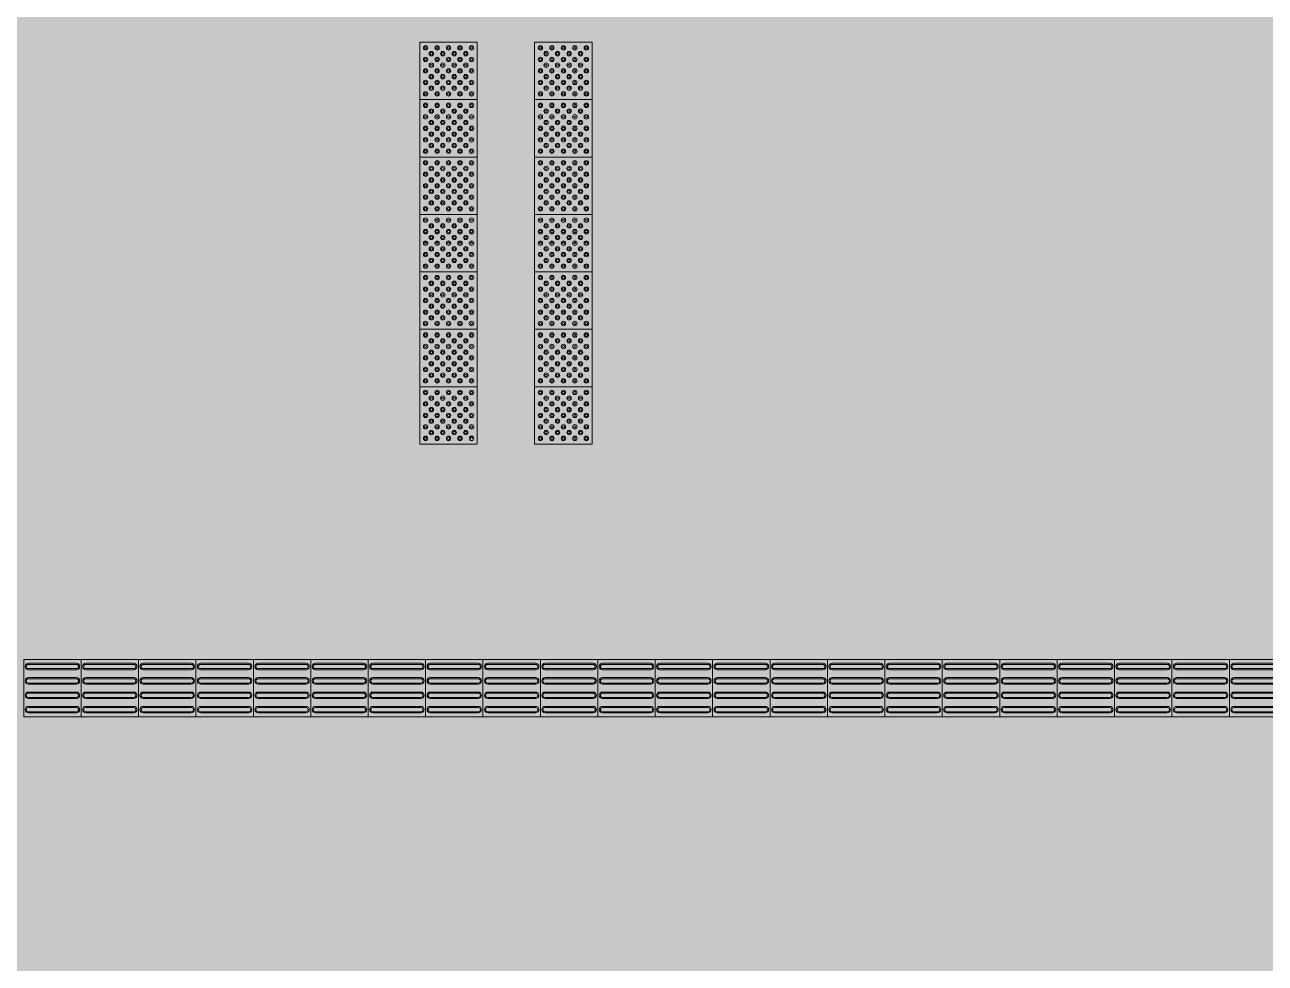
# Model space of a CAD drawing. Header units: millimetres. Extents: x -57519 to 497916, y -349472 to 446842.
# Drawn here: x 398136 to 404617, y 31845 to 36748 of the extents above; entities that cross this region are included whole.
import ezdxf

# ---------------------------------------------------------------- set-up
doc = ezdxf.new("R2010")
doc.units = ezdxf.units.MM
doc.layers.add('A-DETL-GENF', color=92, linetype='Continuous', lineweight=5)
doc.layers.add('A-GENM', color=13, linetype='Continuous', lineweight=5)

# ---------------------------------------------------------------- blocks, each defined once
blk = doc.blocks.new('DLN_Tactile - Directional Tiles-3867766-G_F SINGLE OCCUPANCY DIAGRAM')
at = {"layer": 'A-GENM'}
for p, q in [((150, 150), (-150, 150)), ((-150, 150), (-150, -150)), ((150, -150), (150, 150)), ((-129.5, 125.5), (-129.5, -125.5)), ((-123.5, -125.5), (-123.5, 125.5)), ((-101.5, 125.5), (-101.5, -125.5)), ((-95.5, -125.5), (-95.5, 125.5)), ((-54.5, 125.5), (-54.5, -125.5)), ((-48.5, -125.5), (-48.5, 125.5)), ((-26.5, 125.5), (-26.5, -125.5)), ((-20.5, -125.5), (-20.5, 125.5)), ((20.5, 125.5), (20.5, -125.5)), ((26.5, -125.5), (26.5, 125.5)), ((48.5, 125.5), (48.5, -125.5)), ((54.5, -125.5), (54.5, 125.5)), ((95.5, 125.5), (95.5, -125.5)), ((101.5, -125.5), (101.5, 125.5)), ((123.5, 125.5), (123.5, -125.5)), ((129.5, -125.5), (129.5, 125.5)), ((-150, -150), (150, -150))]:
    blk.add_line(p, q, dxfattribs=at)
for centre, radius, start, end in [((-112.5, 125.5), 17, 360, 180), ((-112.5, 125.5), 11, 360, 180), ((-37.5, 125.5), 17, 360, 180), ((-37.5, 125.5), 11, 360, 180), ((37.5, 125.5), 17, 360, 180), ((37.5, 125.5), 11, 360, 180), ((112.5, 125.5), 17, 360, 180), ((112.5, 125.5), 11, 360, 180), ((-112.5, -125.5), 17, 180, 360), ((-112.5, -125.5), 11, 180, 360), ((-37.5, -125.5), 17, 180, 360), ((-37.5, -125.5), 11, 180, 360), ((37.5, -125.5), 17, 180, 360), ((37.5, -125.5), 11, 180, 360), ((112.5, -125.5), 17, 180, 360), ((112.5, -125.5), 11, 180, 360)]:
    blk.add_arc(centre, radius, start, end, dxfattribs=at)
blk = doc.blocks.new('DLN_Tactile - Directional Tiles-V813-G_F SINGLE OCCUPANCY DIAGRAM')
at = {"layer": 'A-GENM'}
for p, q in [((150, 150), (-150, 150)), ((-150, 150), (-150, -150)), ((150, -150), (150, 150)), ((-129.5, 125.5), (-129.5, -125.5)), ((-123.5, -125.5), (-123.5, 125.5)), ((-101.5, 125.5), (-101.5, -125.5)), ((-95.5, -125.5), (-95.5, 125.5)), ((-54.5, 125.5), (-54.5, -125.5)), ((-48.5, -125.5), (-48.5, 125.5)), ((-26.5, 125.5), (-26.5, -125.5)), ((-20.5, -125.5), (-20.5, 125.5)), ((20.5, 125.5), (20.5, -125.5)), ((26.5, -125.5), (26.5, 125.5)), ((48.5, 125.5), (48.5, -125.5)), ((54.5, -125.5), (54.5, 125)), ((95.5, 125.5), (95.5, -125.5)), ((101.5, -125.5), (101.5, 125.5)), ((123.5, 125.5), (123.5, -125.5)), ((129.5, -125.5), (129.5, 125.5)), ((-150, -150), (150, -150))]:
    blk.add_line(p, q, dxfattribs=at)
for centre, radius, start, end in [((-112.5, 125.5), 17, 360, 180), ((-112.5, 125.5), 11, 360, 180), ((-37.5, 125.5), 17, 360, 180), ((-37.5, 125.5), 11, 360, 180), ((37.5, 125.5), 17, 360, 180), ((37.5, 125.5), 11, 360, 180), ((112.5, 125.5), 17, 360, 180), ((112.5, 125.5), 11, 360, 180), ((-112.5, -125.5), 17, 180, 360), ((-112.5, -125.5), 11, 180, 360), ((-37.5, -125.5), 17, 180, 360), ((-37.5, -125.5), 11, 180, 360), ((37.5, -125.5), 17, 180, 360), ((37.5, -125.5), 11, 180, 360), ((112.5, -125.5), 17, 180, 360), ((112.5, -125.5), 11, 180, 360)]:
    blk.add_arc(centre, radius, start, end, dxfattribs=at)
blk = doc.blocks.new('DLN_Tactile - Positional Tiles-V802-G_F SINGLE OCCUPANCY DIAGRAM')
at = {"layer": 'A-GENM'}
for p, q in [((150, 150), (-150, 150)), ((-150, 150), (-150, -150)), ((150, -150), (150, 150)), ((-150, -150), (150, -150))]:
    blk.add_line(p, q, dxfattribs=at)
for centre, radius in [((-120, 120), 11.5), ((-60, 120), 11.5), ((0, 120), 11.5), ((60, 120), 11.5), ((120, 120), 11.5), ((-120, 60), 11.5), ((-120, 120), 6), ((-120, 60), 6), ((-90, 90), 11.5), ((-90, 90), 6), ((-60, 60), 11.5), ((-60, 120), 6), ((-60, 60), 6), ((-30, 90), 11.5), ((-30, 90), 6), ((0, 60), 11.5), ((0, 120), 6), ((0, 60), 6), ((30, 90), 11.5), ((30, 90), 6), ((60, 60), 11.5), ((60, 120), 6), ((60, 60), 6), ((90, 90), 11.5), ((90, 90), 6), ((120, 60), 11.5), ((120, 120), 6), ((120, 60), 6), ((-120, 0), 11.5), ((-120, 0), 6), ((-90, 30), 11.5), ((-90, 30), 6), ((-60, 0), 11.5), ((-60, 0), 6), ((-30, 30), 11.5), ((-30, 30), 6), ((0, 0), 11.5), ((0, 0), 6), ((30, 30), 11.5), ((30, 30), 6), ((60, 0), 11.5), ((60, 0), 6), ((90, 30), 11.5), ((90, 30), 6), ((120, 0), 11.5), ((120, 0), 6), ((-120, -60), 11.5), ((-120, -60), 6), ((-90, -30), 11.5), ((-90, -30), 6), ((-60, -60), 11.5), ((-60, -60), 6), ((-30, -30), 11.5), ((-30, -30), 6), ((0, -60), 11.5), ((0, -60), 6), ((30, -30), 11.5), ((30, -30), 6), ((60, -60), 11.5), ((60, -60), 6), ((90, -30), 11.5), ((90, -30), 6), ((120, -60), 11.5), ((120, -60), 6), ((-120, -120), 11.5), ((-120, -120), 6), ((-90, -90), 11.5), ((-90, -90), 6), ((-60, -120), 11.5), ((-60, -120), 6), ((-30, -90), 11.5), ((-30, -90), 6), ((0, -120), 11.5), ((0, -120), 6), ((30, -90), 11.5), ((30, -90), 6), ((60, -120), 11.5), ((60, -120), 6), ((90, -90), 11.5), ((90, -90), 6), ((120, -120), 11.5), ((120, -120), 6)]:
    blk.add_circle(centre, radius, dxfattribs=at)
blk = doc.blocks.new('DLN_Tactile - Positional Tiles-V852-G_F SINGLE OCCUPANCY DIAGRAM')
at = {"layer": 'A-GENM'}
for p, q in [((150, 150), (-150, 150)), ((-150, 150), (-150, -150)), ((150, -150), (150, 150)), ((-150, -150), (150, -150))]:
    blk.add_line(p, q, dxfattribs=at)
for centre, radius in [((-120, 120), 11.5), ((-60, 120), 11.5), ((0, 120), 11.5), ((60, 120), 11.5), ((120, 120), 11.5), ((-120, 60), 11.5), ((-120, 120), 6), ((-120, 60), 6), ((-90, 90), 11.5), ((-90, 90), 6), ((-60, 60), 11.5), ((-60, 120), 6), ((-60, 60), 6), ((-30, 90), 11.5), ((-30, 90), 6), ((0, 60), 11.5), ((0, 120), 6), ((0, 60), 6), ((30, 90), 11.5), ((30, 90), 6), ((60, 60), 11.5), ((60, 120), 6), ((60, 60), 6), ((90, 90), 11.5), ((90, 90), 6), ((120, 60), 11.5), ((120, 120), 6), ((120, 60), 6), ((-120, 0), 11.5), ((-120, 0), 6), ((-90, 30), 11.5), ((-90, 30), 6), ((-60, 0), 11.5), ((-60, 0), 6), ((-30, 30), 11.5), ((-30, 30), 6), ((0, 0), 11.5), ((0, 0), 6), ((30, 30), 11.5), ((30, 30), 6), ((60, 0), 11.5), ((60, 0), 6), ((90, 30), 11.5), ((90, 30), 6), ((120, 0), 11.5), ((120, 0), 6), ((-120, -60), 11.5), ((-120, -60), 6), ((-90, -30), 11.5), ((-90, -30), 6), ((-60, -60), 11.5), ((-60, -60), 6), ((-30, -30), 11.5), ((-30, -30), 6), ((0, -60), 11.5), ((0, -60), 6), ((30, -30), 11.5), ((30, -30), 6), ((60, -60), 11.5), ((60, -60), 6), ((90, -30), 11.5), ((90, -30), 6), ((120, -60), 11.5), ((120, -60), 6), ((-120, -120), 11.5), ((-120, -120), 6), ((-90, -90), 11.5), ((-90, -90), 6), ((-60, -120), 11.5), ((-60, -120), 6), ((-30, -90), 11.5), ((-30, -90), 6), ((0, -120), 11.5), ((0, -120), 6), ((30, -90), 11.5), ((30, -90), 6), ((60, -120), 11.5), ((60, -120), 6), ((90, -90), 11.5), ((90, -90), 6), ((120, -120), 11.5)]:
    blk.add_circle(centre, radius, dxfattribs=at)
blk.add_arc((120, -120), 6, 360, 224.38765, dxfattribs=at)

msp = doc.modelspace()

# ---------------------------------------------------------------- hatches: boundary and pattern name
at = {"layer": 'A-DETL-GENF', "transparency": 33554585}
h = msp.add_hatch(color=201, dxfattribs=at)
h.paths.add_polyline_path([(378712.3, -2142.5), (378712.3, 5707.5), (408249.8, 5707.5), (408249.8, 31607.5), (411824.8, 31607.5), (411824.8, 28857.5), (414124.8, 28857.5), (414124.8, 34332.5), (417674.8, 34332.5), (417674.8, 35647.5), (420699.8, 35647.5), (420699.8, 52157.5), (392454.3, 52157.5), (392454.3, 45782.5), (382199.8, 45782.5), (382199.8, 52157.5), (367049.8, 52157.5), (367049.8, 5707.5), (368349.8, 5707.5), (368349.8, 3222.2), (374112.3, -1265.4), (374112.3, -2142.5), (376972.2, -2142.5)], flags=0)
h.paths.add_polyline_path([(370849.8, 8157.5), (370849.8, 9357.5), (369649.8, 9357.5), (369649.8, 15624.2), (370889.8, 15624.2), (370889.8, 9397.5), (371149.8, 9397.5), (371149.8, 8157.5)], flags=0)
h.paths.add_polyline_path([(388124.8, 8157.5), (388124.8, 9397.5), (389899.8, 9397.5), (389899.8, 8157.5)], flags=0)
h.paths.add_polyline_path([(382791.7, 8157.5), (382352.3, 8157.5), (382352.3, 9397.5), (387324.8, 9397.5), (387324.8, 8157.5), (386671.4, 8157.5)], flags=0)
h.paths.add_polyline_path([(404599.8, 8157.5), (396937.3, 8157.5), (396937.3, 9397.5), (404599.8, 9397.5), (404599.8, 8571.4)], flags=0)
h.paths.add_polyline_path([(394430.7, 8157.5), (392899.8, 8157.5), (392899.8, 9397.5), (396137.3, 9397.5), (396137.3, 8157.5)], flags=0)
h.paths.add_polyline_path([(405799.8, 12397.5), (404559.8, 12397.5), (404559.8, 15624.2), (405799.8, 15624.2), (405799.8, 12969.9)], flags=0)
h.paths.add_polyline_path([(370889.8, 16424.2), (369649.8, 16424.2), (369649.8, 23040.8), (370889.8, 23040.8), (370889.8, 17368.3)], flags=0)
h.paths.add_polyline_path([(404559.8, 16424.2), (404559.8, 23040.8), (405799.8, 23040.8), (405799.8, 16424.2)], flags=0)
h.paths.add_polyline_path([(369649.8, 23840.8), (369649.8, 30107.5), (370849.8, 30107.5), (370849.8, 31307.5), (371149.8, 31307.5), (371149.8, 30107.5), (370889.8, 30107.5), (370889.8, 23840.8)], flags=0)
h.paths.add_polyline_path([(404559.8, 23840.8), (404559.8, 27067.5), (405799.8, 27067.5), (405799.8, 23840.8)], flags=0)
h.paths.add_polyline_path([(388124.8, 30067.5), (388124.8, 31307.5), (389399.8, 31307.5), (389399.8, 30067.5)], flags=0)
h.paths.add_polyline_path([(373449.8, 30067.5), (373449.8, 31307.5), (378512.3, 31307.5), (378512.3, 30067.5), (375032.4, 30067.5)], flags=0)
h.paths.add_polyline_path([(386671.4, 30067.5), (382349.8, 30067.5), (382349.8, 31307.5), (387324.8, 31307.5), (387324.8, 30067.5)], flags=0)
h.paths.add_polyline_path([(394430.7, 30067.5), (392399.8, 30067.5), (392399.8, 31307.5), (396137.3, 31307.5), (396137.3, 30067.5)], flags=0)
h.paths.add_polyline_path([(402190, 30067.5), (396937.3, 30067.5), (396937.3, 31307.5), (404599.8, 31307.5), (404599.8, 30067.5), (404129.8, 30067.5)], flags=0)
h.paths.add_polyline_path([(407299.8, 35797.5), (407299.8, 36247.5), (408249.8, 36247.5), (408249.8, 35797.5), (408009.5, 35797.5)], flags=0)
h.paths.add_polyline_path([(412649.8, 35797.5), (412649.8, 37247.5), (415649.8, 37247.5), (415649.8, 35797.5), (413829, 35797.5)], flags=0)
h.paths.add_polyline_path([(412649.8, 37397.5), (412649.8, 37897.5), (418299.8, 37897.5), (418299.8, 37397.5), (412859.1, 37397.5)], flags=0)
h.paths.add_polyline_path([(408979.4, 37847.5), (408399.8, 37847.5), (408399.8, 38327.5), (410749.8, 38327.5), (410749.8, 37847.5), (409949.3, 37847.5)], flags=0)
h.paths.add_polyline_path([(381599.8, 37907.5), (381599.8, 39557.5), (382049.8, 39557.5), (382049.8, 37907.5), (381821.8, 37907.5)], flags=0)
h.paths.add_polyline_path([(406069.7, 38657.5), (404849.8, 38657.5), (404849.8, 49957.5), (408249.8, 49957.5), (408249.8, 38657.5), (408009.5, 38657.5)], flags=0)
h.paths.add_polyline_path([(370182.8, 40207.5), (369149.8, 40207.5), (369149.8, 40707.5), (370699.8, 40707.5), (370699.8, 40207.5)], flags=0)
h.paths.add_polyline_path([(381599.8, 40257.5), (381599.8, 42757.5), (382049.8, 42757.5), (382049.8, 40257.5), (381821.8, 40257.5)], flags=0)
h.paths.add_polyline_path([(414798.9, 42697.5), (410674.8, 42697.5), (410674.8, 43197.5), (418349.8, 43197.5), (418349.8, 42697.5), (415768.8, 42697.5)], flags=0)
h.paths.add_polyline_path([(377289.8, 42907.5), (375749.8, 42907.5), (375749.8, 43407.5), (377289.8, 43407.5), (377289.8, 43209.2)], flags=0)
h.paths.add_polyline_path([(382049.8, 46907.5), (379399.8, 46907.5), (379399.8, 52007.5), (382049.8, 52007.5), (382049.8, 47057.9)], flags=0)
h.paths.add_polyline_path([(410919.2, 47837.5), (410674.8, 47837.5), (410674.8, 48337.5), (418349.8, 48337.5), (418349.8, 47837.5), (411404.2, 47837.5)], flags=0)
h.paths.add_polyline_path([(408399.8, 50107.5), (408399.8, 52007.5), (408849.8, 52007.5), (408849.8, 50107.5)], flags=0)

# ---------------------------------------------------------------- block references
at = {"layer": 'A-GENM'}
for name, p in [('DLN_Tactile - Positional Tiles-V802-G_F SINGLE OCCUPANCY DIAGRAM', (400349.8, 36507.5)), ('DLN_Tactile - Positional Tiles-V802-G_F SINGLE OCCUPANCY DIAGRAM', (400949.8, 36507.5)), ('DLN_Tactile - Positional Tiles-V802-G_F SINGLE OCCUPANCY DIAGRAM', (400349.8, 36207.5)), ('DLN_Tactile - Positional Tiles-V802-G_F SINGLE OCCUPANCY DIAGRAM', (400949.8, 36207.5)), ('DLN_Tactile - Positional Tiles-V802-G_F SINGLE OCCUPANCY DIAGRAM', (400349.8, 35907.5)), ('DLN_Tactile - Positional Tiles-V802-G_F SINGLE OCCUPANCY DIAGRAM', (400949.8, 35907.5)), ('DLN_Tactile - Positional Tiles-V802-G_F SINGLE OCCUPANCY DIAGRAM', (400349.8, 35607.5)), ('DLN_Tactile - Positional Tiles-V802-G_F SINGLE OCCUPANCY DIAGRAM', (400949.8, 35607.5)), ('DLN_Tactile - Positional Tiles-V802-G_F SINGLE OCCUPANCY DIAGRAM', (400349.8, 35307.5)), ('DLN_Tactile - Positional Tiles-V802-G_F SINGLE OCCUPANCY DIAGRAM', (400949.8, 35307.5)), ('DLN_Tactile - Positional Tiles-V802-G_F SINGLE OCCUPANCY DIAGRAM', (400349.8, 35007.5)), ('DLN_Tactile - Positional Tiles-V802-G_F SINGLE OCCUPANCY DIAGRAM', (400949.8, 35007.5)), ('DLN_Tactile - Positional Tiles-V852-G_F SINGLE OCCUPANCY DIAGRAM', (400349.8, 34707.5)), ('DLN_Tactile - Positional Tiles-V802-G_F SINGLE OCCUPANCY DIAGRAM', (400949.8, 34707.5))]:
    msp.add_blockref(name, p, dxfattribs=at)
at = {"layer": 'A-GENM', "rotation": 270}
for name, p in [('DLN_Tactile - Directional Tiles-3867766-G_F SINGLE OCCUPANCY DIAGRAM', (398279.8, 33282.5)), ('DLN_Tactile - Directional Tiles-3867766-G_F SINGLE OCCUPANCY DIAGRAM', (398579.8, 33282.5)), ('DLN_Tactile - Directional Tiles-V813-G_F SINGLE OCCUPANCY DIAGRAM', (398879.8, 33282.5)), ('DLN_Tactile - Directional Tiles-3867766-G_F SINGLE OCCUPANCY DIAGRAM', (399179.8, 33282.5)), ('DLN_Tactile - Directional Tiles-3867766-G_F SINGLE OCCUPANCY DIAGRAM', (399479.8, 33282.5)), ('DLN_Tactile - Directional Tiles-3867766-G_F SINGLE OCCUPANCY DIAGRAM', (399779.8, 33282.5)), ('DLN_Tactile - Directional Tiles-3867766-G_F SINGLE OCCUPANCY DIAGRAM', (400079.8, 33282.5)), ('DLN_Tactile - Directional Tiles-3867766-G_F SINGLE OCCUPANCY DIAGRAM', (400379.8, 33282.5)), ('DLN_Tactile - Directional Tiles-3867766-G_F SINGLE OCCUPANCY DIAGRAM', (400679.8, 33282.5)), ('DLN_Tactile - Directional Tiles-3867766-G_F SINGLE OCCUPANCY DIAGRAM', (400979.8, 33282.5)), ('DLN_Tactile - Directional Tiles-3867766-G_F SINGLE OCCUPANCY DIAGRAM', (401279.8, 33282.5)), ('DLN_Tactile - Directional Tiles-3867766-G_F SINGLE OCCUPANCY DIAGRAM', (401579.8, 33282.5)), ('DLN_Tactile - Directional Tiles-3867766-G_F SINGLE OCCUPANCY DIAGRAM', (401879.8, 33282.5)), ('DLN_Tactile - Directional Tiles-3867766-G_F SINGLE OCCUPANCY DIAGRAM', (402179.8, 33282.5)), ('DLN_Tactile - Directional Tiles-3867766-G_F SINGLE OCCUPANCY DIAGRAM', (402479.8, 33282.5)), ('DLN_Tactile - Directional Tiles-3867766-G_F SINGLE OCCUPANCY DIAGRAM', (402779.8, 33282.5)), ('DLN_Tactile - Directional Tiles-3867766-G_F SINGLE OCCUPANCY DIAGRAM', (403079.8, 33282.5)), ('DLN_Tactile - Directional Tiles-3867766-G_F SINGLE OCCUPANCY DIAGRAM', (403379.8, 33282.5)), ('DLN_Tactile - Directional Tiles-3867766-G_F SINGLE OCCUPANCY DIAGRAM', (403679.8, 33282.5)), ('DLN_Tactile - Directional Tiles-3867766-G_F SINGLE OCCUPANCY DIAGRAM', (403979.8, 33282.5)), ('DLN_Tactile - Directional Tiles-3867766-G_F SINGLE OCCUPANCY DIAGRAM', (404279.8, 33282.5)), ('DLN_Tactile - Directional Tiles-3867766-G_F SINGLE OCCUPANCY DIAGRAM', (404579.8, 33282.5))]:
    msp.add_blockref(name, p, dxfattribs=at)

doc.saveas('drawing.dxf')
